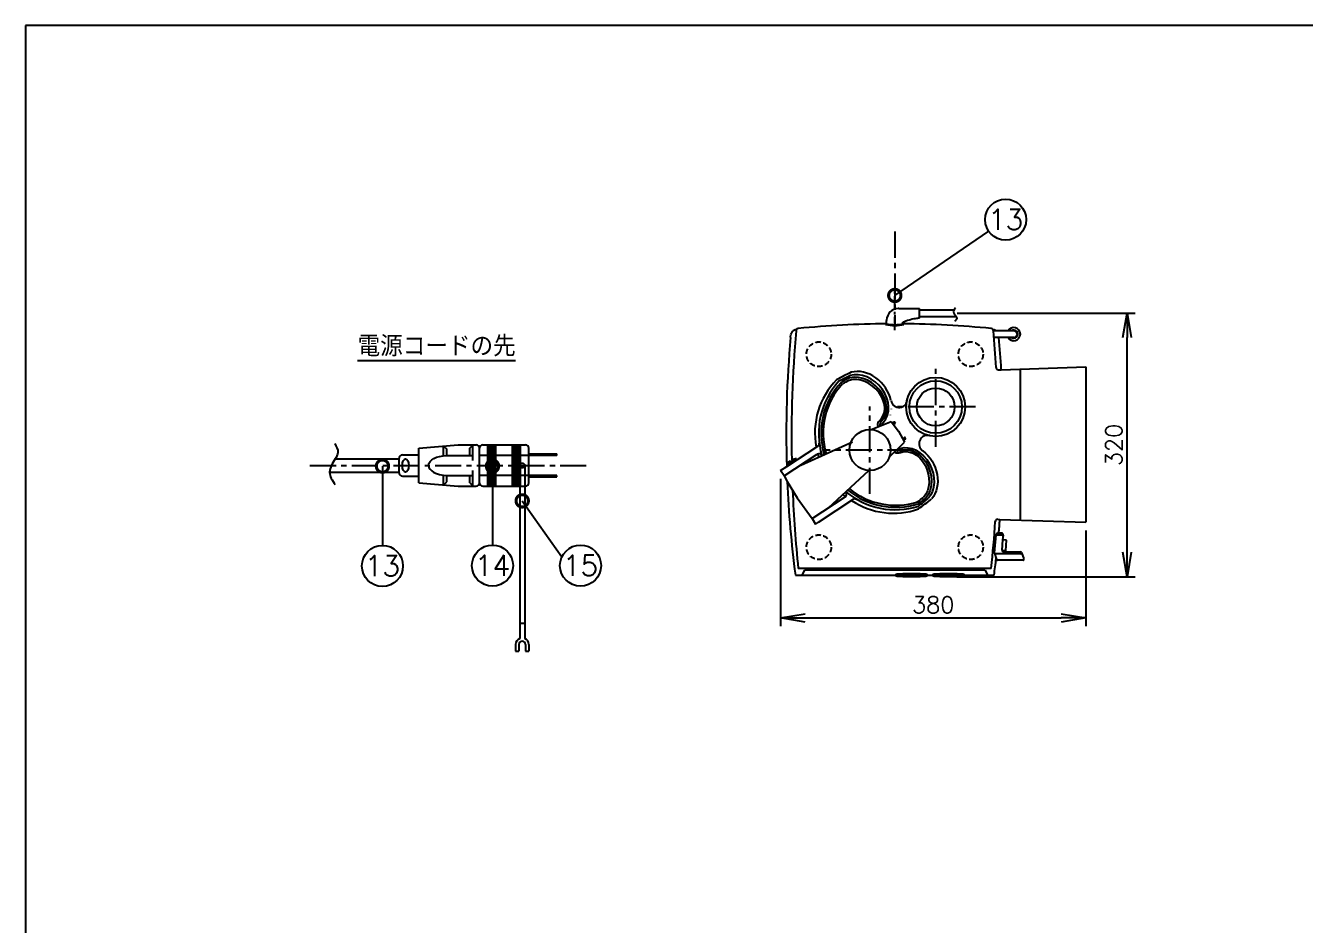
# Model space of a CAD drawing. Extents: x 230 to 4050, y 0 to 2754.
# Drawn here: x 230 to 1789, y 1658 to 2754 of the extents above; entities that cross this region are included whole.
import ezdxf
from ezdxf.enums import TextEntityAlignment as Align

# ---------------------------------------------------------------- set-up
doc = ezdxf.new("R2010")
doc.units = 0
doc.header["$PDMODE"] = 3
doc.linetypes.add('CENTER', pattern=[50.8, 31.75, -6.35, 6.35, -6.35])
doc.linetypes.add('HIDDEN', pattern=[9.525, 6.35, -3.175])
doc.layers.get('0').update_dxf_attribs({"linetype": 'CONTINUOUS'})
doc.layers.get('DEFPOINTS').update_dxf_attribs({"linetype": 'CONTINUOUS'})
for name, color, linetype in [('DANMEN', 7, 'CONTINUOUS'), ('KIKI-2D2', 7, 'CONTINUOUS'), ('SIYOU', 7, 'CONTINUOUS'), ('SUNPOU', 7, 'CONTINUOUS'), ('WAKU', 7, 'CONTINUOUS')]:
    doc.layers.add(name, color=color, linetype=linetype)
doc.styles.get("Standard").update_dxf_attribs({"font": 'ROMANS', "bigfont": 'EXTFONT.shx'})
doc.dimstyles.get("Standard").update_dxf_attribs({"dimscale": 10, "dimtxt": 2, "dimasz": 3, "dimexe": 1, "dimexo": 1, "dimgap": 0.6, "dimtad": 3, "dimdec": 0, "dimzin": 0, "dimdsep": 46, "dimtxsty": 'STANDARD', "dimblk1": 'OPEN', "dimblk2": 'OPEN', "dimsah": 1, "dimcen": 1.5, "dimadec": 0, "dimazin": 0, "dimtfac": 1, "dimtdec": 0, "dimtmove": 0, "dimatfit": 0, "dimldrblk": 'DOTSMALL', "dimfxl": 1, "dimtvp": 1, "dimtolj": 1, "dimtzin": 0, "dimarcsym": 0})

# ---------------------------------------------------------------- blocks, each defined once
blk = doc.blocks.new('_OPEN')
at = {"color": 0, "linetype": 'ByBlock'}
for p, q in [((-1, 0.167), (0, 0)), ((0, 0), (-1, -0.167)), ((0, 0), (-1, 0))]:
    blk.add_line(p, q, dxfattribs=at)
blk = doc.blocks.new('*D2')
at = {"layer": 'DEFPOINTS', "color": 0}
for p in [(1354.5, 2403.4), (1571.3, 2403.4), (1353.9, 2082)]:
    blk.add_point(p, dxfattribs=at)
at = {"layer": 'SUNPOU', "color": 0, "lineweight": -2}
for p, q in [((1364.5, 2403.4), (1581.3, 2403.4)), ((1571.3, 2112), (1571.3, 2373.4)), ((1363.9, 2082), (1581.3, 2082))]:
    blk.add_line(p, q, dxfattribs=at)
at = {"layer": 'SUNPOU', "color": 0, "lineweight": -2, "xscale": 30, "yscale": 30, "zscale": 30}
for p, rotation in [((1571.3, 2403.4), 90), ((1571.3, 2082), 270)]:
    blk.add_blockref('_OPEN', p, dxfattribs=dict(at, rotation=rotation))
at = {"layer": 'SUNPOU', "color": 0, "insert": (1555.3, 2242.7), "char_height": 20, "attachment_point": 5, "rotation": 90}
blk.add_mtext('\\A1;320', dxfattribs=at)
blk = doc.blocks.new('_DotSmall')
at = {"color": 0, "linetype": 'ByBlock', "const_width": 0.5}
blk.add_lwpolyline([(-0.0625, 0, 1), (0.0625, 0, 1)], format="xyb", close=True, dxfattribs=at)
blk = doc.blocks.new('*D3')
at = {"layer": 'DEFPOINTS', "color": 0}
for p in [(1149.3, 2211.6), (1521.3, 2148.7), (1521.3, 2032)]:
    blk.add_point(p, dxfattribs=at)
at = {"layer": 'SUNPOU', "color": 0, "lineweight": -2}
for p, q in [((1149.3, 2201.6), (1149.3, 2022)), ((1521.3, 2138.7), (1521.3, 2022)), ((1179.3, 2032), (1491.3, 2032))]:
    blk.add_line(p, q, dxfattribs=at)
at = {"layer": 'SUNPOU', "color": 0, "lineweight": -2, "xscale": 30, "yscale": 30, "zscale": 30, "rotation": 180}
blk.add_blockref('_OPEN', (1149.3, 2032), dxfattribs=at)
at = {"layer": 'SUNPOU', "color": 0, "lineweight": -2, "xscale": 30, "yscale": 30, "zscale": 30}
blk.add_blockref('_OPEN', (1521.3, 2032), dxfattribs=at)
at = {"layer": 'SUNPOU', "color": 0, "insert": (1335.3, 2048), "char_height": 20, "attachment_point": 5}
blk.add_mtext('\\A1;380', dxfattribs=at)

msp = doc.modelspace()

# ---------------------------------------------------------------- linework, layer by layer
at = {"color": 3}
msp.add_line((1161.6, 2373.8), (1161.9, 2377.4), dxfattribs=at)
at = {"color": 2}
for p, q in [((1411.5, 2381.7), (1408.6, 2381.7)), ((1409.3, 2373.7), (1409.2, 2373.7)), ((1415.3, 2373.7), (1409.3, 2373.7)), ((1173.9, 2218.1), (1237, 2246.4)), ((688.8, 2230.7), (708.8, 2230.7)), ((708.8, 2238.7), (756.8, 2242.7)), ((708.8, 2196.7), (708.8, 2238.7)), ((738.8, 2229.5), (738.8, 2241.2)), ((738.8, 2241.2), (742.8, 2237.5)), ((742.8, 2229.7), (742.8, 2237.5)), ((742.8, 2229.7), (774.8, 2229.7)), ((756.8, 2242.7), (778.8, 2242.7)), ((770.8, 2238.7), (774.8, 2242.7)), ((770.8, 2229.7), (770.8, 2238.7)), ((774.8, 2223.7), (774.8, 2242.7)), ((782.8, 2196.7), (782.8, 2238.7)), ((876.8, 2229.7), (782.8, 2229.7)), ((786.8, 2242.7), (838.8, 2242.7)), ((792.8, 2192.7), (792.8, 2242.7)), ((794.8, 2192.7), (794.8, 2242.7)), ((796.8, 2192.7), (796.8, 2242.7)), ((798.8, 2192.7), (798.8, 2242.7)), ((800.8, 2192.7), (800.8, 2242.7)), ((802.8, 2192.7), (802.8, 2242.7)), ((822.8, 2192.7), (822.8, 2242.7)), ((824.8, 2192.7), (824.8, 2242.7)), ((826.8, 2192.7), (826.8, 2242.7)), ((828.8, 2192.7), (828.8, 2242.7)), ((830.8, 2192.7), (830.8, 2242.7)), ((832.8, 2192.7), (832.8, 2242.7)), ((842.8, 2196.7), (842.8, 2238.7)), ((842.8, 2231.7), (876.8, 2231.7)), ((876.8, 2229.7), (876.8, 2231.7)), ((607, 2225.7), (684.8, 2225.7)), ((684.8, 2208.7), (684.8, 2226.7)), ((831.8, 2217.7), (831.8, 2192.7)), ((837.8, 2217.7), (837.8, 2192.7)), ((600.3, 2209.7), (684.8, 2209.7)), ((688.8, 2204.7), (708.8, 2204.7)), ((738.8, 2194.2), (738.8, 2205.9)), ((738.8, 2194.2), (742.8, 2197.9)), ((742.8, 2197.9), (742.8, 2205.7)), ((742.8, 2205.7), (774.8, 2205.7)), ((770.8, 2196.7), (770.8, 2205.7)), ((774.8, 2192.7), (774.8, 2211.7)), ((876.8, 2205.7), (782.8, 2205.7)), ((842.8, 2203.7), (876.8, 2203.7)), ((876.8, 2203.7), (876.8, 2205.7)), ((1207.9, 2166.3), (1256.8, 2211.5)), ((708.8, 2196.7), (756.8, 2192.7)), ((756.8, 2192.7), (778.8, 2192.7)), ((770.8, 2196.7), (774.8, 2192.7)), ((786.8, 2192.7), (838.8, 2192.7)), ((831.8, 2192.7), (831.8, 2007)), ((837.8, 2192.7), (837.8, 2007)), ((1195.7, 2148.7), (1217, 2162.7)), ((831.8, 2025.6), (837.8, 2025.6)), ((826.8, 1999.6), (826.8, 1991.6)), ((830.8, 1999.6), (830.8, 1991.6)), ((838.8, 1999.6), (838.8, 1991.6)), ((842.8, 1999.6), (842.8, 1991.6)), ((826.8, 1991.6), (830.8, 1991.6)), ((838.8, 1991.6), (842.8, 1991.6))]:
    msp.add_line(p, q, dxfattribs=at)
msp.add_circle((834.8, 2217.7), 3, dxfattribs=at)
at = {"color": 3}
for start, end in [(188.0035, 188.2128), (129.0197, 163.5721)]:
    msp.add_arc((1170.2, 2375), 8.7, start, end, dxfattribs=at)
at = {"color": 2}
for centre, radius, start, end in [((1374.5, 2044.4), 318.8, 115.8426, 119.4611), ((1494.9, 1787.1), 599.7, 115.7931, 117.2225), ((1246.4, 2288.7), 38, 114.6191, 127.5476), ((1287.3, 2209.2), 124.6, 115.875, 119.9634), ((1293.8, 2298.3), 10, 188.3975, 3.6597), ((1328.4, 2244.1), 10.3, 74.6597, 237.506), ((688.8, 2226.7), 4, 90, 180), ((778.8, 2238.7), 4, 0, 90), ((786.8, 2238.7), 4, 90, 180), ((838.8, 2238.7), 4, 0, 90), ((688.8, 2208.7), 4, 180, 270), ((778.8, 2196.7), 4, 270, 0), ((786.8, 2196.7), 4, 180, 270), ((838.8, 2196.7), 4, 270, 0), ((1245, 2275.8), 124.6, 304.8528, 308.9412), ((1299.5, 2205), 38, 297.2686, 310.1971), ((951.4, 2643.3), 599.7, 307.5937, 309.0231), ((1132.9, 2424.9), 318.8, 305.3551, 308.9736), ((834.8, 1999.6), 8, 112.0243, 180), ((834.8, 1999.6), 4, 0, 180), ((834.8, 1999.6), 8, 0, 67.9757)]:
    msp.add_arc(centre, radius, start, end, dxfattribs=at)
for centre, major_axis, ratio, start_param, end_param in [((1248.5, 2295.5), (-24.4, 23.3), 0.75839, 3.087202, 6.035639), ((1247.9, 2294.8), (-23.4, 21.2), 0.754324, 3.032181, 5.868092), ((1249.7, 2295.8), (-23.3, 27.1), 0.770298, 3.230412, 5.970368), ((1250.5, 2296.5), (-24.7, 29.8), 0.796579, 4.13827, 5.928948), ((1250.5, 2296.5), (-24.7, 29.8), 0.796579, 3.621735, 3.624447), ((1250.5, 2296.5), (-24.7, 29.8), 0.796579, 3.843042, 3.847239), ((742.8, 2217.7), (22, 0), 0.545455, 3.141593, 4.712389)]:
    msp.add_ellipse(centre, major_axis=major_axis, ratio=ratio, start_param=start_param, end_param=end_param, dxfattribs=at)
at = {"color": 2, "extrusion": (0, 0, -1)}
for centre, major_axis, ratio, start_param, end_param in [((742.8, 2217.7), (22, 0), 0.545455, 3.141593, 4.712389), ((1305.7, 2203.7), (9.2, -30.2), 0.754324, 3.032181, 5.868092), ((1306.6, 2204.1), (10.7, -32), 0.75839, 3.087202, 6.035639), ((1307.4, 2205), (14.6, -32.6), 0.770298, 3.230412, 5.970368), ((1308.3, 2205.4), (16.5, -35.1), 0.796579, 4.13827, 5.928948), ((692.8, 2217.7), (0, -8), 0.5, -1.570796, 4.712389)]:
    msp.add_ellipse(centre, major_axis=major_axis, ratio=ratio, start_param=start_param, end_param=end_param, dxfattribs=at)
at = {"color": 2}
for points, knots in [([(1269.4, 2271.8), (1269, 2271.4), (1266.7, 2268), (1267.6, 2266.2), (1268.5, 2264.9)], [1.188372, 1.188372, 1.188372, 1.188372, 3.000826, 7.334545, 7.334545, 7.334545, 7.334545]), ([(1272, 2271.2), (1271.5, 2270.7), (1269.9, 2268.2), (1270, 2266.6), (1270.5, 2265.7)], [1.369772, 1.369772, 1.369772, 1.369772, 3.000826, 5.914838, 5.914838, 5.914838, 5.914838]), ([(1274.8, 2270.5), (1274.3, 2270.2), (1273.1, 2268.4), (1272.7, 2267), (1272.7, 2266.6)], [0.944493, 0.944493, 0.944493, 0.944493, 3.000826, 4.084873, 4.084873, 4.084873, 4.084873]), ([(1294.1, 2233), (1293.5, 2232.8), (1290.2, 2232.3), (1288.8, 2233.3), (1288.1, 2234.1)], [1.188372, 1.188372, 1.188372, 1.188372, 3.000826, 6.131499, 6.131499, 6.131499, 6.131499]), ([(1294.5, 2235.6), (1293.9, 2235.4), (1291.7, 2235.1), (1290.4, 2235.5), (1289.9, 2235.8)], [1.369772, 1.369772, 1.369772, 1.369772, 3.000826, 4.766742, 4.766742, 4.766742, 4.766742]), ([(1295.1, 2238.4), (1294.6, 2238.1), (1293.2, 2237.9), (1292.1, 2237.9), (1292.1, 2237.9)], [0.944493, 0.944493, 0.944493, 0.944493, 3.000826, 3.085463, 3.085463, 3.085463, 3.085463])]:
    msp.add_open_spline(points, degree=3, knots=knots, dxfattribs=at)
at = {"layer": 'DANMEN', "color": 1, "linetype": 'CENTER'}
msp.add_line((1288.5, 2502.5), (1288.5, 2390.3), dxfattribs=at)
at = {"layer": 'DANMEN', "color": 1, "linetype": 'CENTER', "ltscale": 0.5}
msp.add_line((1288.5, 2382.7), (1288.5, 2431.2), dxfattribs=at)
at = {"layer": 'DANMEN', "color": 4, "linetype": 'CENTER'}
msp.add_line((576.3, 2217.7), (918.9, 2217.7), dxfattribs=at)
at = {"layer": 'DANMEN', "color": 4, "linetype": 'HIDDEN'}
for centre in [(1196, 2353.2), (1381, 2353.2), (1196, 2118.2), (1381, 2118.2)]:
    msp.add_circle(centre, 15, dxfattribs=at)
at = {"layer": 'DANMEN', "color": 2}
msp.add_open_spline([(606.4, 2244.4), (608.5, 2240.8), (612.1, 2234.5), (606.8, 2225.3), (602.2, 2218.3), (598.5, 2206.8), (603.6, 2199.4), (606.9, 2194.4)], degree=3, knots=[0, 0, 0, 0, 11.416921, 20.000764, 29.237927, 37.500862, 54.143051, 54.143051, 54.143051, 54.143051], dxfattribs=at)
at = {"layer": 'KIKI-2D2', "color": 2}
for p, q in [((1293.5, 2409.1), (1313.5, 2409.1)), ((1313.5, 2409.1), (1318.5, 2409.1)), ((1318.5, 2397.1), (1318.5, 2409.1)), ((1318.5, 2407.1), (1360.9, 2407.1)), ((1278.5, 2390.2), (1277.3, 2389.5)), ((1278.5, 2390.2), (1278.5, 2394.1)), ((1298.5, 2390.2), (1298.5, 2392.1)), ((1298.5, 2390.2), (1299.7, 2389.5)), ((1318.5, 2399.1), (1363.4, 2399.1)), ((1433.4, 2381.7), (1426.5, 2381.7)), ((1433.4, 2373.7), (1426.5, 2373.7)), ((1414.9, 2334.3), (1418.2, 2334.4)), ((1441.3, 2335.2), (1441.3, 2151.3)), ((1259.9, 2261.4), (1284, 2271.3)), ((1284, 2271.3), (1293.2, 2259.3)), ((1287.6, 2270.3), (1285.7, 2269.1)), ((1288.7, 2268.7), (1286.9, 2267.5)), ((1281.8, 2228), (1300.5, 2246.2)), ((1293.2, 2259.3), (1300.5, 2246.2)), ((1300, 2251.5), (1298.2, 2250.3)), ((1301.1, 2249.8), (1299.1, 2248.6)), ((1153.7, 2204.9), (1194.1, 2231.4)), ((1156.9, 2216.5), (1194.8, 2241.4)), ((1157.1, 2217.9), (1168.8, 2225.6)), ((1157.1, 2217.9), (1157.7, 2217)), ((1160.8, 2223.2), (1161.6, 2222)), ((1161.6, 2222), (1163.3, 2223.1)), ((1162.5, 2224.3), (1163.3, 2223.1)), ((1168.8, 2225.6), (1169.4, 2224.7)), ((1157.6, 2198.3), (1169.5, 2178.1)), ((1169.5, 2178.1), (1187.7, 2153)), ((1187.7, 2153), (1228.1, 2179.5)), ((1217, 2162.7), (1237.6, 2176.2)), ((1187.7, 2153), (1192.1, 2146.3)), ((1413.9, 2152.2), (1416.5, 2152.1)), ((1192.1, 2146.3), (1195.7, 2148.7)), ((1411.5, 2129.8), (1409.4, 2129.9)), ((1409.8, 2111.3), (1411.8, 2133.3)), ((1418.5, 2132.9), (1413.6, 2132.9)), ((1415.1, 2135.1), (1413.8, 2135.1)), ((1419.1, 2114.5), (1420.2, 2127.1)), ((1410, 2112.9), (1408, 2113.1)), ((1409.9, 2110.9), (1411.9, 2104.5)), ((1441.8, 2110.2), (1410.8, 2110.2)), ((1406, 2092.2), (1171, 2092.2)), ((1178.5, 2090), (1175.4, 2084.2)), ((1398.5, 2090), (1178.5, 2090)), ((1398.5, 2090), (1401.5, 2084.2)), ((1289.9, 2083.5), (1289.9, 2085.1)), ((1309.6, 2083.4), (1308.1, 2083.4)), ((1308.1, 2082.8), (1308.1, 2083.4)), ((1309.6, 2082.8), (1308.1, 2082.8)), ((1309.6, 2082.8), (1309.6, 2083.4)), ((1327.9, 2083.5), (1327.9, 2085.1)), ((1334.9, 2083.5), (1334.9, 2085.1)), ((1372.9, 2083.5), (1372.9, 2085.1))]:
    msp.add_line(p, q, dxfattribs=at)
at = {"layer": 'KIKI-2D2', "color": 3}
for p, q in [((1426.5, 2381.7), (1411.5, 2381.7)), ((1426.5, 2373.7), (1415.3, 2373.7)), ((1418.2, 2334.4), (1521.3, 2337.7)), ((1521.3, 2337.7), (1521.3, 2148.7)), ((1149.3, 2211.6), (1156.9, 2216.5)), ((1153.7, 2204.9), (1149.3, 2211.6)), ((1153.7, 2204.9), (1157.6, 2198.3)), ((1416.5, 2152.1), (1521.3, 2148.7)), ((1418.7, 2135.1), (1415.1, 2135.1)), ((1420.2, 2127.1), (1420.7, 2132.9)), ((1424.7, 2126.7), (1420.2, 2127.1)), ((1423.6, 2113.7), (1424.7, 2126.7)), ((1411.9, 2104.5), (1412.4, 2103)), ((1423.6, 2113.7), (1419.1, 2114.1)), ((1441.8, 2112.3), (1421.1, 2112.3)), ((1442.7, 2111.7), (1445.6, 2103.8)), ((1444.7, 2102.3), (1413.4, 2102.3)), ((1167.5, 2084.2), (1175.4, 2084.2)), ((1175.4, 2084.2), (1175, 2083.5)), ((1289.9, 2083.5), (1175, 2083.5)), ((1289.9, 2083.1), (1289.9, 2083.5)), ((1334.9, 2083.5), (1327.9, 2083.5)), ((1327.9, 2083.1), (1327.9, 2083.5)), ((1334.9, 2083.1), (1334.9, 2083.5)), ((1401.9, 2083.5), (1372.9, 2083.5)), ((1372.9, 2083.1), (1372.9, 2083.5)), ((1401.5, 2084.2), (1409.5, 2084.2)), ((1401.5, 2084.2), (1401.9, 2083.5))]:
    msp.add_line(p, q, dxfattribs=at)
at = {"layer": 'KIKI-2D2', "color": 2, "linetype": 'CENTER'}
for p, q in [((1338.3, 2240.3), (1338.3, 2337.6)), ((1258.3, 2183.2), (1258.3, 2289.7)), ((1387, 2289), (1289.7, 2289)), ((1311.5, 2236.5), (1205.1, 2236.5))]:
    msp.add_line(p, q, dxfattribs=at)
at = {"layer": 'KIKI-2D2', "color": 2}
for centre, radius in [((1338.3, 2289), 36), ((1338.3, 2289), 32), ((1338.3, 2289), 23), ((1258.3, 2236.5), 25)]:
    msp.add_circle(centre, radius, dxfattribs=at)
for centre, radius, start, end in [((1293.5, 2394.1), 15, 93.4914, 176.7342), ((1293.5, 2394.1), 15, 90, 93.4914), ((1288.5, 2435.4), 47.3, 256.2646, 283.6648), ((1293.5, 2394.1), 15, 176.7342, 180), ((1288.5, 2435.4), 46.2, 257.5304, 282.4675), ((1323.7, 2333.8), 63.5, 99.2436, 113.3813), ((1323.7, 2333.8), 63.5, 94.6911, 99.2436), ((2688.9, 2251), 1526.2, 175.0845, 180.9929), ((1171.3, 2381.5), 3, 148.0948, 175.0845), ((1405.6, 2381.5), 3, 4.9155, 31.9052), ((-111.9, 2251), 1526.2, 3.237, 4.9155), ((1433.4, 2377.7), 5, 233.1301, 126.8699), ((1433.4, 2377.7), 4, 270, 90), ((1414.8, 2337.3), 3, 183.237, 271.8329), ((1283.2, 2257.4), 92, 135.4035, 190.808), ((1289.6, 2257), 93.8, 137.4541, 196.8835), ((1289.6, 2257), 90.8, 137.0598, 196.643), ((1289.6, 2257), 88.3, 137.0598, 196.43), ((1288.2, 2269.5), 1, 303.275, 123.275), ((1192.6, 2244.8), 4, 303.275, 7.183), ((1300.5, 2250.7), 1, 303.275, 123.275), ((1196.3, 2228), 4, 25.6407, 123.275), ((1289.6, 2257), 98.3, 194.9237, 197.2165), ((1167.7, 2214.6), 11.1, 128.4672, 162.5826), ((1167.7, 2214.6), 11.1, 83.9673, 118.0827), ((2688.9, 2251), 1526.2, 182.3889, 185.9704), ((1289.6, 2257), 98.3, 229.2463, 231.6262), ((1225.9, 2182.9), 4, 303.275, 43.4349), ((1289.3, 2257.6), 93.8, 229.9968, 287.362), ((1289.3, 2257.6), 90.8, 230.2365, 287.7564), ((1289.3, 2257.6), 88.3, 230.4488, 287.7564), ((1286.9, 2251.6), 92, 236.3383, 289.4127), ((1239.8, 2172.9), 4, 59.3669, 123.275), ((1413.8, 2149.2), 3, 88.1825, 176.1816), ((-111.9, 2251), 1526.2, 354.0296, 356.1816), ((1413.6, 2130.9), 2, 90, 175.0036), ((1413.8, 2133.1), 2, 90, 175.0036), ((1418.5, 2130.9), 2, 355.0036, 90), ((1410.8, 2111.2), 1, 175.0036, 270), ((1421.1, 2114.3), 2, 175.0036, 186.3293)]:
    msp.add_arc(centre, radius, start, end, dxfattribs=at)
at = {"layer": 'KIKI-2D2', "color": 3}
for centre, radius, start, end in [((1288.5, 1188.3), 1202, 90.4748, 95.6084), ((1288.5, 1188.3), 1202, 84.3916, 89.523), ((1433.4, 2377.7), 8, 210, 150), ((2479.2, 2255.4), 1322.9, 174.8683, 181.6842), ((1168.9, 2376.1), 7, 94.9489, 125.939), ((1288.5, 995.1), 1393.1, 94.93, 94.9489), ((1171.3, 2381.5), 3, 95.6084, 148.0948), ((1405.6, 2381.5), 3, 31.9052, 84.3916), ((1288.5, 995.1), 1393.1, 85.0511, 85.07), ((1408, 2376.1), 7, 54.0298, 85.0511), ((97.7, 2255.4), 1322.9, 3.4247, 5.1316), ((2479.2, 2255.4), 1322.9, 182.4748, 187.4347), ((97.7, 2255.4), 1322.9, 354.7817, 355.5192), ((1418.7, 2133.1), 2, 355.0036, 90), ((97.7, 2255.4), 1322.9, 352.5653, 353.4494), ((1421.1, 2114.3), 2, 186.3293, 270), ((1441.8, 2111.3), 1.05, 20.2498, 90), ((1441.8, 2111.3), 1.05, 270, 20.2498), ((1413.4, 2103.3), 1, 197.6939, 270), ((1444.7, 2103.4), 1.05, 270, 20.2498)]:
    msp.add_arc(centre, radius, start, end, dxfattribs=at)
at = {"layer": 'KIKI-2D2', "color": 2, "extrusion": (0, 0, -1)}
for centre, major_axis in [((1308.9, 2085.1), (19, 0)), ((1308.9, 2083.1), (19, 0)), ((1353.9, 2085.1), (19, 0)), ((1353.9, 2083.1), (19, 0)), ((1353.9, 2083.1), (5.75, 0)), ((1353.9, 2083.1), (-5.75, 0))]:
    msp.add_ellipse(centre, major_axis=major_axis, ratio=0.057895, start_param=3.141593, end_param=6.283185, dxfattribs=at)
at = {"layer": 'KIKI-2D2', "color": 3, "extrusion": (0, 0, -1)}
for centre in [(1308.9, 2083.1), (1353.9, 2083.1)]:
    msp.add_ellipse(centre, major_axis=(-19, 0), ratio=0.057895, start_param=3.141593, end_param=6.283185, dxfattribs=at)
at = {"layer": 'KIKI-2D2', "color": 2, "extrusion": (0, 0, -1)}
for centre in [(1308.9, 2083.1), (1353.9, 2083.1)]:
    msp.add_ellipse(centre, major_axis=(-12, 0), ratio=0.057895, dxfattribs=at)
at = {"layer": 'KIKI-2D2', "color": 2}
msp.add_open_spline([(1362.3, 2409.6), (1361, 2407.4), (1358.1, 2403), (1366.4, 2397.8), (1362.7, 2394.6), (1361.2, 2393.3)], degree=3, knots=[0, 0, 0, 0, 6.554377, 13.81935, 18.79001, 18.79001, 18.79001, 18.79001], dxfattribs=at)
at = {"layer": 'SUNPOU'}
for centre in [(1423.5, 2517.2), (664.6, 2095.4), (798.6, 2095.8), (905.8, 2095.8)]:
    msp.add_circle(centre, 25, dxfattribs=at)
at = {"layer": 'WAKU', "color": 6}
for p, q in [((4050, 2753.5), (230, 2753.5)), ((230, 2753.5), (230, 0))]:
    msp.add_line(p, q, dxfattribs=at)

# ---------------------------------------------------------------- texts
at = {"layer": 'SIYOU', "color": 1}
msp.add_text('%%U電源コードの先', height=25, dxfattribs=at).set_placement((634.3, 2350.6))
at = {"layer": 'SUNPOU'}
for s, p in [('13', (1423.5, 2517.2)), ('13', (664.6, 2095.4)), ('14', (798.6, 2095.8)), ('15', (905.8, 2095.8))]:
    msp.add_text(s, height=25, dxfattribs=at).set_placement(p, align=Align.MIDDLE)

# ---------------------------------------------------------------- dimensions: what is measured, and where the dimension line sits
dim = msp.add_linear_dim(base=(1571.3, 2403.4), p1=(1353.9, 2082), p2=(1354.5, 2403.4), angle=90, text='320', dimstyle='STANDARD', dxfattribs=at)
dim.commit()
dim.dimension.update_dxf_attribs({"geometry": '*D2', "text_midpoint": (1555.3, 2242.7)})
dim = msp.add_linear_dim(base=(1521.3, 2032), p1=(1149.3, 2211.6), p2=(1521.3, 2148.7), text='380', dimstyle='STANDARD', dxfattribs=at)
dim.commit()
dim.dimension.update_dxf_attribs({"geometry": '*D3', "text_midpoint": (1335.3, 2048)})

# ---------------------------------------------------------------- leaders
for points in [[(1288.5, 2424.8), (1402.9, 2503.1)], [(664.6, 2216.9), (664.6, 2120.4)], [(798.6, 2216.9), (798.6, 2120.8)], [(834.8, 2174.6), (883.2, 2106.5)]]:
    msp.add_leader(points, dimstyle='STANDARD', dxfattribs=at)

doc.saveas('drawing.dxf')
